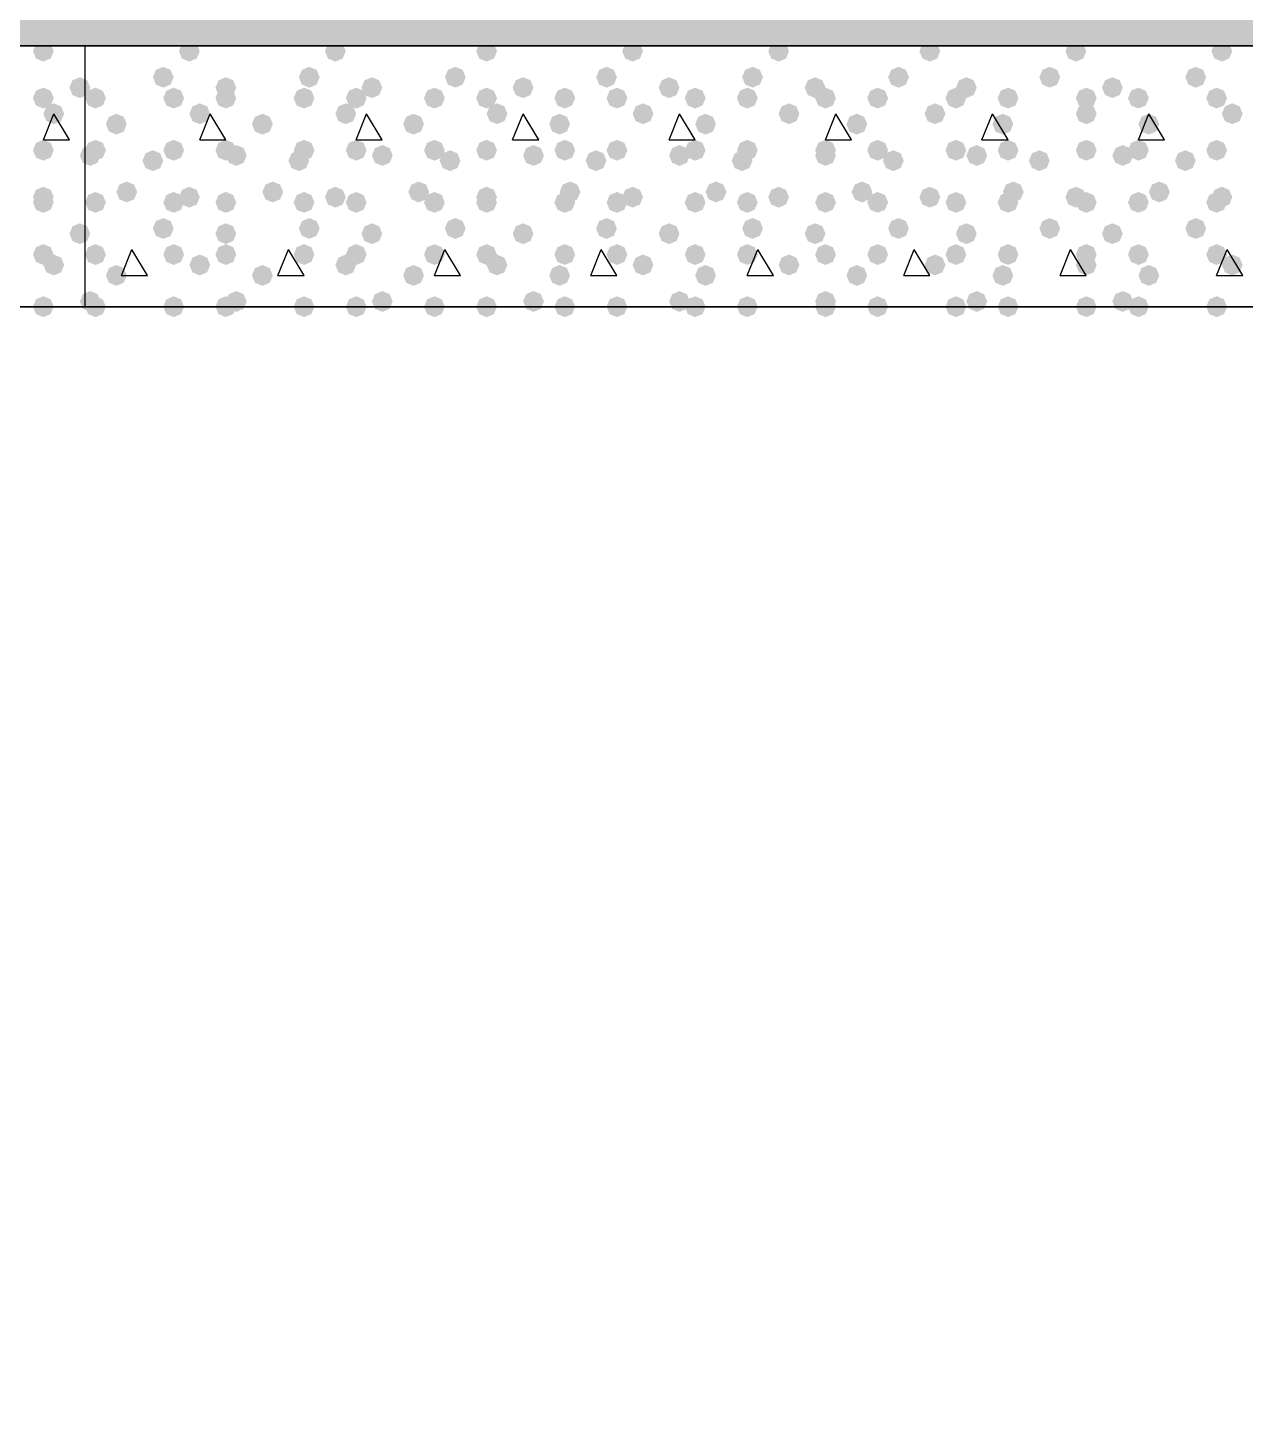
# Model space of a CAD drawing. Header units: millimetres. Extents: x 0 to 420, y 0 to 297.
# Drawn here: x 344.89 to 354.77, y 137.37 to 148.61 of the extents above; entities that cross this region are included whole.
import ezdxf

# ---------------------------------------------------------------- set-up
doc = ezdxf.new("R2010")
doc.units = ezdxf.units.MM
doc.layers.get('0').update_dxf_attribs({"linetype": 'CONTINUOUS'})

msp = doc.modelspace()

# ---------------------------------------------------------------- hatches: boundary and pattern name
at = {"true_color": 0x000008}
h = msp.add_hatch(color=0, dxfattribs=at)
h.paths.add_polyline_path([(379.603, 160.485667), (33.528, 160.485667), (379.603, 148.463)], flags=0)
h.paths.add_polyline_path([(33.528, 160.485667), (379.603, 148.463), (33.528, 148.463)], flags=0)
at = {"true_color": 0x000007}
for points in [[(345.101333, 148.420667), (345.076462, 148.360871), (345.016667, 148.336), (344.956871, 148.360871), (344.932, 148.420667), (344.956871, 148.480462), (345.016667, 148.505333), (345.076462, 148.480463)], [(345.397667, 148.124333), (345.372796, 148.064537), (345.313, 148.039667), (345.253204, 148.064537), (345.228333, 148.124333), (345.253204, 148.184129), (345.313, 148.209), (345.372796, 148.184129)], [(345.101333, 148.039667), (345.076462, 147.979871), (345.016667, 147.955), (344.956871, 147.979871), (344.932, 148.039667), (344.956871, 148.099462), (345.016667, 148.124333), (345.076462, 148.099463)], [(345.186, 147.912667), (345.161129, 147.852871), (345.101333, 147.828), (345.041538, 147.852871), (345.016667, 147.912667), (345.041537, 147.972462), (345.101333, 147.997333), (345.161129, 147.972463)], [(345.101333, 147.616333), (345.076462, 147.556537), (345.016667, 147.531667), (344.956871, 147.556537), (344.932, 147.616333), (344.956871, 147.676129), (345.016667, 147.701), (345.076462, 147.676129)], [(345.101333, 147.235333), (345.076462, 147.175537), (345.016667, 147.150667), (344.956871, 147.175537), (344.932, 147.235333), (344.956871, 147.295129), (345.016667, 147.32), (345.076462, 147.295129)], [(345.101333, 147.193), (345.076462, 147.133204), (345.016667, 147.108333), (344.956871, 147.133204), (344.932, 147.193), (344.956871, 147.252796), (345.016667, 147.277667), (345.076462, 147.252796)], [(345.397667, 146.939), (345.372796, 146.879204), (345.313, 146.854333), (345.253204, 146.879204), (345.228333, 146.939), (345.253204, 146.998796), (345.313, 147.023667), (345.372796, 146.998796)], [(345.101333, 146.769667), (345.076462, 146.709871), (345.016667, 146.685), (344.956871, 146.709871), (344.932, 146.769667), (344.956871, 146.829462), (345.016667, 146.854333), (345.076462, 146.829463)], [(345.186, 146.685), (345.161129, 146.625204), (345.101333, 146.600333), (345.041538, 146.625204), (345.016667, 146.685), (345.041537, 146.744796), (345.101333, 146.769667), (345.161129, 146.744796)], [(345.101333, 146.346333), (345.076462, 146.286537), (345.016667, 146.261667), (344.956871, 146.286537), (344.932, 146.346333), (344.956871, 146.406129), (345.016667, 146.431), (345.076462, 146.406129)]]:
    msp.add_hatch(color=0, dxfattribs=at).paths.add_polyline_path(points, flags=0)
at = {"true_color": 0x000008}
for points in [[(346.286667, 148.420667), (346.261796, 148.360871), (346.202, 148.336), (346.142204, 148.360871), (346.117333, 148.420667), (346.142204, 148.480462), (346.202, 148.505333), (346.261796, 148.480463)], [(347.472, 148.420667), (347.447129, 148.360871), (347.387333, 148.336), (347.327538, 148.360871), (347.302667, 148.420667), (347.327537, 148.480462), (347.387333, 148.505333), (347.447129, 148.480463)], [(348.699667, 148.420667), (348.674796, 148.360871), (348.615, 148.336), (348.555204, 148.360871), (348.530333, 148.420667), (348.555204, 148.480462), (348.615, 148.505333), (348.674796, 148.480463)], [(349.885, 148.420667), (349.860129, 148.360871), (349.800333, 148.336), (349.740538, 148.360871), (349.715667, 148.420667), (349.740537, 148.480462), (349.800333, 148.505333), (349.860129, 148.480463)], [(351.070333, 148.420667), (351.045462, 148.360871), (350.985667, 148.336), (350.925871, 148.360871), (350.901, 148.420667), (350.925871, 148.480462), (350.985667, 148.505333), (351.045462, 148.480463)], [(352.298, 148.420667), (352.273129, 148.360871), (352.213333, 148.336), (352.153537, 148.360871), (352.128667, 148.420667), (352.153537, 148.480462), (352.213333, 148.505333), (352.273129, 148.480463)], [(353.483333, 148.420667), (353.458463, 148.360871), (353.398667, 148.336), (353.338871, 148.360871), (353.314, 148.420667), (353.338871, 148.480462), (353.398667, 148.505333), (353.458462, 148.480463)], [(354.668667, 148.420667), (354.643796, 148.360871), (354.584, 148.336), (354.524204, 148.360871), (354.499333, 148.420667), (354.524204, 148.480462), (354.584, 148.505333), (354.643796, 148.480463)], [(346.075, 148.209), (346.050129, 148.149204), (345.990333, 148.124333), (345.930538, 148.149204), (345.905667, 148.209), (345.930537, 148.268796), (345.990333, 148.293667), (346.050129, 148.268796)], [(347.260333, 148.209), (347.235463, 148.149204), (347.175667, 148.124333), (347.115871, 148.149204), (347.091, 148.209), (347.115871, 148.268796), (347.175667, 148.293667), (347.235462, 148.268796)], [(348.445667, 148.209), (348.420796, 148.149204), (348.361, 148.124333), (348.301204, 148.149204), (348.276333, 148.209), (348.301204, 148.268796), (348.361, 148.293667), (348.420796, 148.268796)], [(349.673333, 148.209), (349.648462, 148.149204), (349.588667, 148.124333), (349.528871, 148.149204), (349.504, 148.209), (349.528871, 148.268796), (349.588667, 148.293667), (349.648462, 148.268796)], [(350.858667, 148.209), (350.833796, 148.149204), (350.774, 148.124333), (350.714204, 148.149204), (350.689333, 148.209), (350.714204, 148.268796), (350.774, 148.293667), (350.833796, 148.268796)], [(352.044, 148.209), (352.019129, 148.149204), (351.959333, 148.124333), (351.899537, 148.149204), (351.874667, 148.209), (351.899537, 148.268796), (351.959333, 148.293667), (352.019129, 148.268796)], [(353.271667, 148.209), (353.246796, 148.149204), (353.187, 148.124333), (353.127204, 148.149204), (353.102333, 148.209), (353.127204, 148.268796), (353.187, 148.293667), (353.246796, 148.268796)], [(354.457, 148.209), (354.432129, 148.149204), (354.372333, 148.124333), (354.312538, 148.149204), (354.287667, 148.209), (354.312537, 148.268796), (354.372333, 148.293667), (354.432129, 148.268796)], [(346.583, 148.124333), (346.558129, 148.064537), (346.498333, 148.039667), (346.438538, 148.064537), (346.413667, 148.124333), (346.438537, 148.184129), (346.498333, 148.209), (346.558129, 148.184129)], [(347.768333, 148.124333), (347.743462, 148.064537), (347.683667, 148.039667), (347.623871, 148.064537), (347.599, 148.124333), (347.623871, 148.184129), (347.683667, 148.209), (347.743462, 148.184129)], [(348.996, 148.124333), (348.971129, 148.064537), (348.911333, 148.039667), (348.851537, 148.064537), (348.826667, 148.124333), (348.851537, 148.184129), (348.911333, 148.209), (348.971129, 148.184129)], [(350.181333, 148.124333), (350.156462, 148.064537), (350.096667, 148.039667), (350.036871, 148.064537), (350.012, 148.124333), (350.036871, 148.184129), (350.096667, 148.209), (350.156462, 148.184129)], [(351.366667, 148.124333), (351.341796, 148.064537), (351.282, 148.039667), (351.222204, 148.064537), (351.197333, 148.124333), (351.222204, 148.184129), (351.282, 148.209), (351.341796, 148.184129)], [(352.594333, 148.124333), (352.569462, 148.064537), (352.509667, 148.039667), (352.449871, 148.064537), (352.425, 148.124333), (352.449871, 148.184129), (352.509667, 148.209), (352.569462, 148.184129)], [(353.779667, 148.124333), (353.754796, 148.064537), (353.695, 148.039667), (353.635204, 148.064537), (353.610333, 148.124333), (353.635204, 148.184129), (353.695, 148.209), (353.754796, 148.184129)], [(345.524667, 148.039667), (345.499796, 147.979871), (345.44, 147.955), (345.380204, 147.979871), (345.355333, 148.039667), (345.380204, 148.099462), (345.44, 148.124333), (345.499796, 148.099463)], [(346.159667, 148.039667), (346.134796, 147.979871), (346.075, 147.955), (346.015204, 147.979871), (345.990333, 148.039667), (346.015204, 148.099462), (346.075, 148.124333), (346.134796, 148.099463)], [(346.583, 148.039667), (346.558129, 147.979871), (346.498333, 147.955), (346.438538, 147.979871), (346.413667, 148.039667), (346.438537, 148.099462), (346.498333, 148.124333), (346.558129, 148.099463)], [(347.218, 148.039667), (347.193129, 147.979871), (347.133333, 147.955), (347.073537, 147.979871), (347.048667, 148.039667), (347.073537, 148.099462), (347.133333, 148.124333), (347.193129, 148.099463)], [(347.641333, 148.039667), (347.616463, 147.979871), (347.556667, 147.955), (347.496871, 147.979871), (347.472, 148.039667), (347.496871, 148.099462), (347.556667, 148.124333), (347.616462, 148.099463)], [(348.276333, 148.039667), (348.251463, 147.979871), (348.191667, 147.955), (348.131871, 147.979871), (348.107, 148.039667), (348.131871, 148.099462), (348.191667, 148.124333), (348.251462, 148.099463)], [(348.699667, 148.039667), (348.674796, 147.979871), (348.615, 147.955), (348.555204, 147.979871), (348.530333, 148.039667), (348.555204, 148.099462), (348.615, 148.124333), (348.674796, 148.099463)], [(349.334667, 148.039667), (349.309796, 147.979871), (349.25, 147.955), (349.190204, 147.979871), (349.165333, 148.039667), (349.190204, 148.099462), (349.25, 148.124333), (349.309796, 148.099463)], [(349.758, 148.039667), (349.733129, 147.979871), (349.673333, 147.955), (349.613538, 147.979871), (349.588667, 148.039667), (349.613537, 148.099462), (349.673333, 148.124333), (349.733129, 148.099463)], [(350.393, 148.039667), (350.368129, 147.979871), (350.308333, 147.955), (350.248538, 147.979871), (350.223667, 148.039667), (350.248537, 148.099462), (350.308333, 148.124333), (350.368129, 148.099463)], [(350.816333, 148.039667), (350.791462, 147.979871), (350.731667, 147.955), (350.671871, 147.979871), (350.647, 148.039667), (350.671871, 148.099462), (350.731667, 148.124333), (350.791462, 148.099463)], [(351.451333, 148.039667), (351.426462, 147.979871), (351.366667, 147.955), (351.306871, 147.979871), (351.282, 148.039667), (351.306871, 148.099462), (351.366667, 148.124333), (351.426462, 148.099463)], [(351.874667, 148.039667), (351.849796, 147.979871), (351.79, 147.955), (351.730204, 147.979871), (351.705333, 148.039667), (351.730204, 148.099462), (351.79, 148.124333), (351.849796, 148.099463)], [(352.509667, 148.039667), (352.484796, 147.979871), (352.425, 147.955), (352.365204, 147.979871), (352.340333, 148.039667), (352.365204, 148.099462), (352.425, 148.124333), (352.484796, 148.099463)], [(352.933, 148.039667), (352.908129, 147.979871), (352.848333, 147.955), (352.788537, 147.979871), (352.763667, 148.039667), (352.788537, 148.099462), (352.848333, 148.124333), (352.908129, 148.099463)], [(353.568, 148.039667), (353.543129, 147.979871), (353.483333, 147.955), (353.423537, 147.979871), (353.398667, 148.039667), (353.423537, 148.099462), (353.483333, 148.124333), (353.543129, 148.099463)], [(353.991333, 148.039667), (353.966462, 147.979871), (353.906667, 147.955), (353.846871, 147.979871), (353.822, 148.039667), (353.846871, 148.099462), (353.906667, 148.124333), (353.966462, 148.099463)], [(354.626333, 148.039667), (354.601462, 147.979871), (354.541667, 147.955), (354.481871, 147.979871), (354.457, 148.039667), (354.481871, 148.099462), (354.541667, 148.124333), (354.601462, 148.099463)], [(345.694, 147.828), (345.669129, 147.768204), (345.609333, 147.743333), (345.549537, 147.768204), (345.524667, 147.828), (345.549537, 147.887796), (345.609333, 147.912667), (345.669129, 147.887796)], [(346.371333, 147.912667), (346.346462, 147.852871), (346.286667, 147.828), (346.226871, 147.852871), (346.202, 147.912667), (346.226871, 147.972462), (346.286667, 147.997333), (346.346462, 147.972463)], [(346.879333, 147.828), (346.854462, 147.768204), (346.794667, 147.743333), (346.734871, 147.768204), (346.71, 147.828), (346.734871, 147.887796), (346.794667, 147.912667), (346.854462, 147.887796)], [(347.556667, 147.912667), (347.531796, 147.852871), (347.472, 147.828), (347.412204, 147.852871), (347.387333, 147.912667), (347.412204, 147.972462), (347.472, 147.997333), (347.531796, 147.972463)], [(348.107, 147.828), (348.082129, 147.768204), (348.022333, 147.743333), (347.962538, 147.768204), (347.937667, 147.828), (347.962537, 147.887796), (348.022333, 147.912667), (348.082129, 147.887796)], [(348.784333, 147.912667), (348.759462, 147.852871), (348.699667, 147.828), (348.639871, 147.852871), (348.615, 147.912667), (348.639871, 147.972462), (348.699667, 147.997333), (348.759462, 147.972463)], [(349.292333, 147.828), (349.267462, 147.768204), (349.207667, 147.743333), (349.147871, 147.768204), (349.123, 147.828), (349.147871, 147.887796), (349.207667, 147.912667), (349.267462, 147.887796)], [(349.969667, 147.912667), (349.944796, 147.852871), (349.885, 147.828), (349.825204, 147.852871), (349.800333, 147.912667), (349.825204, 147.972462), (349.885, 147.997333), (349.944796, 147.972463)], [(350.477667, 147.828), (350.452796, 147.768204), (350.393, 147.743333), (350.333204, 147.768204), (350.308333, 147.828), (350.333204, 147.887796), (350.393, 147.912667), (350.452796, 147.887796)], [(351.155, 147.912667), (351.130129, 147.852871), (351.070333, 147.828), (351.010538, 147.852871), (350.985667, 147.912667), (351.010537, 147.972462), (351.070333, 147.997333), (351.130129, 147.972463)], [(351.705333, 147.828), (351.680462, 147.768204), (351.620667, 147.743333), (351.560871, 147.768204), (351.536, 147.828), (351.560871, 147.887796), (351.620667, 147.912667), (351.680462, 147.887796)], [(352.340333, 147.912667), (352.315462, 147.852871), (352.255667, 147.828), (352.195871, 147.852871), (352.171, 147.912667), (352.195871, 147.972462), (352.255667, 147.997333), (352.315462, 147.972463)], [(352.890667, 147.828), (352.865796, 147.768204), (352.806, 147.743333), (352.746204, 147.768204), (352.721333, 147.828), (352.746204, 147.887796), (352.806, 147.912667), (352.865796, 147.887796)], [(353.568, 147.912667), (353.543129, 147.852871), (353.483333, 147.828), (353.423537, 147.852871), (353.398667, 147.912667), (353.423537, 147.972462), (353.483333, 147.997333), (353.543129, 147.972463)], [(354.076, 147.828), (354.051129, 147.768204), (353.991333, 147.743333), (353.931537, 147.768204), (353.906667, 147.828), (353.931537, 147.887796), (353.991333, 147.912667), (354.051129, 147.887796)], [(354.753333, 147.912667), (354.728462, 147.852871), (354.668667, 147.828), (354.608871, 147.852871), (354.584, 147.912667), (354.608871, 147.972462), (354.668667, 147.997333), (354.728462, 147.972463)], [(345.524667, 147.616333), (345.499796, 147.556537), (345.44, 147.531667), (345.380204, 147.556537), (345.355333, 147.616333), (345.380204, 147.676129), (345.44, 147.701), (345.499796, 147.676129)], [(346.159667, 147.616333), (346.134796, 147.556537), (346.075, 147.531667), (346.015204, 147.556537), (345.990333, 147.616333), (346.015204, 147.676129), (346.075, 147.701), (346.134796, 147.676129)], [(346.583, 147.616333), (346.558129, 147.556537), (346.498333, 147.531667), (346.438538, 147.556537), (346.413667, 147.616333), (346.438537, 147.676129), (346.498333, 147.701), (346.558129, 147.676129)], [(347.218, 147.616333), (347.193129, 147.556537), (347.133333, 147.531667), (347.073537, 147.556537), (347.048667, 147.616333), (347.073537, 147.676129), (347.133333, 147.701), (347.193129, 147.676129)], [(347.641333, 147.616333), (347.616463, 147.556537), (347.556667, 147.531667), (347.496871, 147.556537), (347.472, 147.616333), (347.496871, 147.676129), (347.556667, 147.701), (347.616462, 147.676129)], [(348.276333, 147.616333), (348.251463, 147.556537), (348.191667, 147.531667), (348.131871, 147.556537), (348.107, 147.616333), (348.131871, 147.676129), (348.191667, 147.701), (348.251462, 147.676129)], [(348.699667, 147.616333), (348.674796, 147.556537), (348.615, 147.531667), (348.555204, 147.556537), (348.530333, 147.616333), (348.555204, 147.676129), (348.615, 147.701), (348.674796, 147.676129)], [(349.334667, 147.616333), (349.309796, 147.556537), (349.25, 147.531667), (349.190204, 147.556537), (349.165333, 147.616333), (349.190204, 147.676129), (349.25, 147.701), (349.309796, 147.676129)], [(349.758, 147.616333), (349.733129, 147.556537), (349.673333, 147.531667), (349.613538, 147.556537), (349.588667, 147.616333), (349.613537, 147.676129), (349.673333, 147.701), (349.733129, 147.676129)], [(350.393, 147.616333), (350.368129, 147.556537), (350.308333, 147.531667), (350.248538, 147.556537), (350.223667, 147.616333), (350.248537, 147.676129), (350.308333, 147.701), (350.368129, 147.676129)], [(350.816333, 147.616333), (350.791462, 147.556537), (350.731667, 147.531667), (350.671871, 147.556537), (350.647, 147.616333), (350.671871, 147.676129), (350.731667, 147.701), (350.791462, 147.676129)], [(351.451333, 147.616333), (351.426462, 147.556537), (351.366667, 147.531667), (351.306871, 147.556537), (351.282, 147.616333), (351.306871, 147.676129), (351.366667, 147.701), (351.426462, 147.676129)], [(351.874667, 147.616333), (351.849796, 147.556537), (351.79, 147.531667), (351.730204, 147.556537), (351.705333, 147.616333), (351.730204, 147.676129), (351.79, 147.701), (351.849796, 147.676129)], [(352.509667, 147.616333), (352.484796, 147.556537), (352.425, 147.531667), (352.365204, 147.556537), (352.340333, 147.616333), (352.365204, 147.676129), (352.425, 147.701), (352.484796, 147.676129)], [(352.933, 147.616333), (352.908129, 147.556537), (352.848333, 147.531667), (352.788537, 147.556537), (352.763667, 147.616333), (352.788537, 147.676129), (352.848333, 147.701), (352.908129, 147.676129)], [(353.568, 147.616333), (353.543129, 147.556537), (353.483333, 147.531667), (353.423537, 147.556537), (353.398667, 147.616333), (353.423537, 147.676129), (353.483333, 147.701), (353.543129, 147.676129)], [(353.991333, 147.616333), (353.966462, 147.556537), (353.906667, 147.531667), (353.846871, 147.556537), (353.822, 147.616333), (353.846871, 147.676129), (353.906667, 147.701), (353.966462, 147.676129)], [(354.626333, 147.616333), (354.601462, 147.556537), (354.541667, 147.531667), (354.481871, 147.556537), (354.457, 147.616333), (354.481871, 147.676129), (354.541667, 147.701), (354.601462, 147.676129)], [(345.482333, 147.574), (345.457462, 147.514204), (345.397667, 147.489333), (345.337871, 147.514204), (345.313, 147.574), (345.337871, 147.633796), (345.397667, 147.658667), (345.457462, 147.633796)], [(345.990333, 147.531667), (345.965463, 147.471871), (345.905667, 147.447), (345.845871, 147.471871), (345.821, 147.531667), (345.845871, 147.591462), (345.905667, 147.616333), (345.965462, 147.591463)], [(346.667667, 147.574), (346.642796, 147.514204), (346.583, 147.489333), (346.523204, 147.514204), (346.498333, 147.574), (346.523204, 147.633796), (346.583, 147.658667), (346.642796, 147.633796)], [(347.175667, 147.531667), (347.150796, 147.471871), (347.091, 147.447), (347.031204, 147.471871), (347.006333, 147.531667), (347.031204, 147.591462), (347.091, 147.616333), (347.150796, 147.591463)], [(347.853, 147.574), (347.828129, 147.514204), (347.768333, 147.489333), (347.708538, 147.514204), (347.683667, 147.574), (347.708537, 147.633796), (347.768333, 147.658667), (347.828129, 147.633796)], [(348.403333, 147.531667), (348.378462, 147.471871), (348.318667, 147.447), (348.258871, 147.471871), (348.234, 147.531667), (348.258871, 147.591462), (348.318667, 147.616333), (348.378462, 147.591463)], [(349.080667, 147.574), (349.055796, 147.514204), (348.996, 147.489333), (348.936204, 147.514204), (348.911333, 147.574), (348.936204, 147.633796), (348.996, 147.658667), (349.055796, 147.633796)], [(349.588667, 147.531667), (349.563796, 147.471871), (349.504, 147.447), (349.444204, 147.471871), (349.419333, 147.531667), (349.444204, 147.591462), (349.504, 147.616333), (349.563796, 147.591463)], [(350.266, 147.574), (350.241129, 147.514204), (350.181333, 147.489333), (350.121537, 147.514204), (350.096667, 147.574), (350.121537, 147.633796), (350.181333, 147.658667), (350.241129, 147.633796)], [(350.774, 147.531667), (350.749129, 147.471871), (350.689333, 147.447), (350.629537, 147.471871), (350.604667, 147.531667), (350.629537, 147.591462), (350.689333, 147.616333), (350.749129, 147.591463)], [(351.451333, 147.574), (351.426462, 147.514204), (351.366667, 147.489333), (351.306871, 147.514204), (351.282, 147.574), (351.306871, 147.633796), (351.366667, 147.658667), (351.426462, 147.633796)], [(352.001667, 147.531667), (351.976796, 147.471871), (351.917, 147.447), (351.857204, 147.471871), (351.832333, 147.531667), (351.857204, 147.591462), (351.917, 147.616333), (351.976796, 147.591463)], [(352.679, 147.574), (352.654129, 147.514204), (352.594333, 147.489333), (352.534537, 147.514204), (352.509667, 147.574), (352.534537, 147.633796), (352.594333, 147.658667), (352.654129, 147.633796)], [(353.187, 147.531667), (353.162129, 147.471871), (353.102333, 147.447), (353.042537, 147.471871), (353.017667, 147.531667), (353.042537, 147.591462), (353.102333, 147.616333), (353.162129, 147.591463)], [(353.864333, 147.574), (353.839462, 147.514204), (353.779667, 147.489333), (353.719871, 147.514204), (353.695, 147.574), (353.719871, 147.633796), (353.779667, 147.658667), (353.839462, 147.633796)], [(354.372333, 147.531667), (354.347462, 147.471871), (354.287667, 147.447), (354.227871, 147.471871), (354.203, 147.531667), (354.227871, 147.591462), (354.287667, 147.616333), (354.347462, 147.591463)], [(345.778667, 147.277667), (345.753796, 147.217871), (345.694, 147.193), (345.634204, 147.217871), (345.609333, 147.277667), (345.634204, 147.337462), (345.694, 147.362333), (345.753796, 147.337463)], [(346.964, 147.277667), (346.939129, 147.217871), (346.879333, 147.193), (346.819537, 147.217871), (346.794667, 147.277667), (346.819537, 147.337462), (346.879333, 147.362333), (346.939129, 147.337463)], [(348.149333, 147.277667), (348.124462, 147.217871), (348.064667, 147.193), (348.004871, 147.217871), (347.98, 147.277667), (348.004871, 147.337462), (348.064667, 147.362333), (348.124462, 147.337463)], [(349.377, 147.277667), (349.352129, 147.217871), (349.292333, 147.193), (349.232538, 147.217871), (349.207667, 147.277667), (349.232537, 147.337462), (349.292333, 147.362333), (349.352129, 147.337463)], [(350.562333, 147.277667), (350.537462, 147.217871), (350.477667, 147.193), (350.417871, 147.217871), (350.393, 147.277667), (350.417871, 147.337462), (350.477667, 147.362333), (350.537462, 147.337463)], [(351.747667, 147.277667), (351.722796, 147.217871), (351.663, 147.193), (351.603204, 147.217871), (351.578333, 147.277667), (351.603204, 147.337462), (351.663, 147.362333), (351.722796, 147.337463)], [(352.975333, 147.277667), (352.950462, 147.217871), (352.890667, 147.193), (352.830871, 147.217871), (352.806, 147.277667), (352.830871, 147.337462), (352.890667, 147.362333), (352.950462, 147.337463)], [(354.160667, 147.277667), (354.135796, 147.217871), (354.076, 147.193), (354.016204, 147.217871), (353.991333, 147.277667), (354.016204, 147.337462), (354.076, 147.362333), (354.135796, 147.337463)], [(345.524667, 147.193), (345.499796, 147.133204), (345.44, 147.108333), (345.380204, 147.133204), (345.355333, 147.193), (345.380204, 147.252796), (345.44, 147.277667), (345.499796, 147.252796)], [(346.159667, 147.193), (346.134796, 147.133204), (346.075, 147.108333), (346.015204, 147.133204), (345.990333, 147.193), (346.015204, 147.252796), (346.075, 147.277667), (346.134796, 147.252796)], [(346.286667, 147.235333), (346.261796, 147.175537), (346.202, 147.150667), (346.142204, 147.175537), (346.117333, 147.235333), (346.142204, 147.295129), (346.202, 147.32), (346.261796, 147.295129)], [(346.583, 147.193), (346.558129, 147.133204), (346.498333, 147.108333), (346.438538, 147.133204), (346.413667, 147.193), (346.438537, 147.252796), (346.498333, 147.277667), (346.558129, 147.252796)], [(347.218, 147.193), (347.193129, 147.133204), (347.133333, 147.108333), (347.073537, 147.133204), (347.048667, 147.193), (347.073537, 147.252796), (347.133333, 147.277667), (347.193129, 147.252796)], [(347.472, 147.235333), (347.447129, 147.175537), (347.387333, 147.150667), (347.327538, 147.175537), (347.302667, 147.235333), (347.327537, 147.295129), (347.387333, 147.32), (347.447129, 147.295129)], [(347.641333, 147.193), (347.616463, 147.133204), (347.556667, 147.108333), (347.496871, 147.133204), (347.472, 147.193), (347.496871, 147.252796), (347.556667, 147.277667), (347.616462, 147.252796)], [(348.276333, 147.193), (348.251463, 147.133204), (348.191667, 147.108333), (348.131871, 147.133204), (348.107, 147.193), (348.131871, 147.252796), (348.191667, 147.277667), (348.251462, 147.252796)], [(348.699667, 147.235333), (348.674796, 147.175537), (348.615, 147.150667), (348.555204, 147.175537), (348.530333, 147.235333), (348.555204, 147.295129), (348.615, 147.32), (348.674796, 147.295129)], [(348.699667, 147.193), (348.674796, 147.133204), (348.615, 147.108333), (348.555204, 147.133204), (348.530333, 147.193), (348.555204, 147.252796), (348.615, 147.277667), (348.674796, 147.252796)], [(349.334667, 147.193), (349.309796, 147.133204), (349.25, 147.108333), (349.190204, 147.133204), (349.165333, 147.193), (349.190204, 147.252796), (349.25, 147.277667), (349.309796, 147.252796)], [(349.758, 147.193), (349.733129, 147.133204), (349.673333, 147.108333), (349.613538, 147.133204), (349.588667, 147.193), (349.613537, 147.252796), (349.673333, 147.277667), (349.733129, 147.252796)], [(349.885, 147.235333), (349.860129, 147.175537), (349.800333, 147.150667), (349.740538, 147.175537), (349.715667, 147.235333), (349.740537, 147.295129), (349.800333, 147.32), (349.860129, 147.295129)], [(350.393, 147.193), (350.368129, 147.133204), (350.308333, 147.108333), (350.248538, 147.133204), (350.223667, 147.193), (350.248537, 147.252796), (350.308333, 147.277667), (350.368129, 147.252796)], [(350.816333, 147.193), (350.791462, 147.133204), (350.731667, 147.108333), (350.671871, 147.133204), (350.647, 147.193), (350.671871, 147.252796), (350.731667, 147.277667), (350.791462, 147.252796)], [(351.070333, 147.235333), (351.045462, 147.175537), (350.985667, 147.150667), (350.925871, 147.175537), (350.901, 147.235333), (350.925871, 147.295129), (350.985667, 147.32), (351.045462, 147.295129)], [(351.451333, 147.193), (351.426462, 147.133204), (351.366667, 147.108333), (351.306871, 147.133204), (351.282, 147.193), (351.306871, 147.252796), (351.366667, 147.277667), (351.426462, 147.252796)], [(351.874667, 147.193), (351.849796, 147.133204), (351.79, 147.108333), (351.730204, 147.133204), (351.705333, 147.193), (351.730204, 147.252796), (351.79, 147.277667), (351.849796, 147.252796)], [(352.298, 147.235333), (352.273129, 147.175537), (352.213333, 147.150667), (352.153537, 147.175537), (352.128667, 147.235333), (352.153537, 147.295129), (352.213333, 147.32), (352.273129, 147.295129)], [(352.509667, 147.193), (352.484796, 147.133204), (352.425, 147.108333), (352.365204, 147.133204), (352.340333, 147.193), (352.365204, 147.252796), (352.425, 147.277667), (352.484796, 147.252796)], [(352.933, 147.193), (352.908129, 147.133204), (352.848333, 147.108333), (352.788537, 147.133204), (352.763667, 147.193), (352.788537, 147.252796), (352.848333, 147.277667), (352.908129, 147.252796)], [(353.483333, 147.235333), (353.458463, 147.175537), (353.398667, 147.150667), (353.338871, 147.175537), (353.314, 147.235333), (353.338871, 147.295129), (353.398667, 147.32), (353.458462, 147.295129)], [(353.568, 147.193), (353.543129, 147.133204), (353.483333, 147.108333), (353.423537, 147.133204), (353.398667, 147.193), (353.423537, 147.252796), (353.483333, 147.277667), (353.543129, 147.252796)], [(353.991333, 147.193), (353.966462, 147.133204), (353.906667, 147.108333), (353.846871, 147.133204), (353.822, 147.193), (353.846871, 147.252796), (353.906667, 147.277667), (353.966462, 147.252796)], [(354.626333, 147.193), (354.601462, 147.133204), (354.541667, 147.108333), (354.481871, 147.133204), (354.457, 147.193), (354.481871, 147.252796), (354.541667, 147.277667), (354.601462, 147.252796)], [(354.668667, 147.235333), (354.643796, 147.175537), (354.584, 147.150667), (354.524204, 147.175537), (354.499333, 147.235333), (354.524204, 147.295129), (354.584, 147.32), (354.643796, 147.295129)], [(346.075, 146.981333), (346.050129, 146.921537), (345.990333, 146.896667), (345.930538, 146.921537), (345.905667, 146.981333), (345.930537, 147.041129), (345.990333, 147.066), (346.050129, 147.041129)], [(346.583, 146.939), (346.558129, 146.879204), (346.498333, 146.854333), (346.438538, 146.879204), (346.413667, 146.939), (346.438537, 146.998796), (346.498333, 147.023667), (346.558129, 146.998796)], [(347.260333, 146.981333), (347.235463, 146.921537), (347.175667, 146.896667), (347.115871, 146.921537), (347.091, 146.981333), (347.115871, 147.041129), (347.175667, 147.066), (347.235462, 147.041129)], [(347.768333, 146.939), (347.743462, 146.879204), (347.683667, 146.854333), (347.623871, 146.879204), (347.599, 146.939), (347.623871, 146.998796), (347.683667, 147.023667), (347.743462, 146.998796)], [(348.445667, 146.981333), (348.420796, 146.921537), (348.361, 146.896667), (348.301204, 146.921537), (348.276333, 146.981333), (348.301204, 147.041129), (348.361, 147.066), (348.420796, 147.041129)], [(348.996, 146.939), (348.971129, 146.879204), (348.911333, 146.854333), (348.851537, 146.879204), (348.826667, 146.939), (348.851537, 146.998796), (348.911333, 147.023667), (348.971129, 146.998796)], [(349.673333, 146.981333), (349.648462, 146.921537), (349.588667, 146.896667), (349.528871, 146.921537), (349.504, 146.981333), (349.528871, 147.041129), (349.588667, 147.066), (349.648462, 147.041129)], [(350.181333, 146.939), (350.156462, 146.879204), (350.096667, 146.854333), (350.036871, 146.879204), (350.012, 146.939), (350.036871, 146.998796), (350.096667, 147.023667), (350.156462, 146.998796)], [(350.858667, 146.981333), (350.833796, 146.921537), (350.774, 146.896667), (350.714204, 146.921537), (350.689333, 146.981333), (350.714204, 147.041129), (350.774, 147.066), (350.833796, 147.041129)], [(351.366667, 146.939), (351.341796, 146.879204), (351.282, 146.854333), (351.222204, 146.879204), (351.197333, 146.939), (351.222204, 146.998796), (351.282, 147.023667), (351.341796, 146.998796)], [(352.044, 146.981333), (352.019129, 146.921537), (351.959333, 146.896667), (351.899537, 146.921537), (351.874667, 146.981333), (351.899537, 147.041129), (351.959333, 147.066), (352.019129, 147.041129)], [(352.594333, 146.939), (352.569462, 146.879204), (352.509667, 146.854333), (352.449871, 146.879204), (352.425, 146.939), (352.449871, 146.998796), (352.509667, 147.023667), (352.569462, 146.998796)], [(353.271667, 146.981333), (353.246796, 146.921537), (353.187, 146.896667), (353.127204, 146.921537), (353.102333, 146.981333), (353.127204, 147.041129), (353.187, 147.066), (353.246796, 147.041129)], [(353.779667, 146.939), (353.754796, 146.879204), (353.695, 146.854333), (353.635204, 146.879204), (353.610333, 146.939), (353.635204, 146.998796), (353.695, 147.023667), (353.754796, 146.998796)], [(354.457, 146.981333), (354.432129, 146.921537), (354.372333, 146.896667), (354.312538, 146.921537), (354.287667, 146.981333), (354.312537, 147.041129), (354.372333, 147.066), (354.432129, 147.041129)], [(345.524667, 146.769667), (345.499796, 146.709871), (345.44, 146.685), (345.380204, 146.709871), (345.355333, 146.769667), (345.380204, 146.829462), (345.44, 146.854333), (345.499796, 146.829463)], [(346.159667, 146.769667), (346.134796, 146.709871), (346.075, 146.685), (346.015204, 146.709871), (345.990333, 146.769667), (346.015204, 146.829462), (346.075, 146.854333), (346.134796, 146.829463)], [(346.583, 146.769667), (346.558129, 146.709871), (346.498333, 146.685), (346.438538, 146.709871), (346.413667, 146.769667), (346.438537, 146.829462), (346.498333, 146.854333), (346.558129, 146.829463)], [(347.218, 146.769667), (347.193129, 146.709871), (347.133333, 146.685), (347.073537, 146.709871), (347.048667, 146.769667), (347.073537, 146.829462), (347.133333, 146.854333), (347.193129, 146.829463)], [(347.641333, 146.769667), (347.616463, 146.709871), (347.556667, 146.685), (347.496871, 146.709871), (347.472, 146.769667), (347.496871, 146.829462), (347.556667, 146.854333), (347.616462, 146.829463)], [(348.276333, 146.769667), (348.251463, 146.709871), (348.191667, 146.685), (348.131871, 146.709871), (348.107, 146.769667), (348.131871, 146.829462), (348.191667, 146.854333), (348.251462, 146.829463)], [(348.699667, 146.769667), (348.674796, 146.709871), (348.615, 146.685), (348.555204, 146.709871), (348.530333, 146.769667), (348.555204, 146.829462), (348.615, 146.854333), (348.674796, 146.829463)], [(349.334667, 146.769667), (349.309796, 146.709871), (349.25, 146.685), (349.190204, 146.709871), (349.165333, 146.769667), (349.190204, 146.829462), (349.25, 146.854333), (349.309796, 146.829463)], [(349.758, 146.769667), (349.733129, 146.709871), (349.673333, 146.685), (349.613538, 146.709871), (349.588667, 146.769667), (349.613537, 146.829462), (349.673333, 146.854333), (349.733129, 146.829463)], [(350.393, 146.769667), (350.368129, 146.709871), (350.308333, 146.685), (350.248538, 146.709871), (350.223667, 146.769667), (350.248537, 146.829462), (350.308333, 146.854333), (350.368129, 146.829463)], [(350.816333, 146.769667), (350.791462, 146.709871), (350.731667, 146.685), (350.671871, 146.709871), (350.647, 146.769667), (350.671871, 146.829462), (350.731667, 146.854333), (350.791462, 146.829463)], [(351.451333, 146.769667), (351.426462, 146.709871), (351.366667, 146.685), (351.306871, 146.709871), (351.282, 146.769667), (351.306871, 146.829462), (351.366667, 146.854333), (351.426462, 146.829463)], [(351.874667, 146.769667), (351.849796, 146.709871), (351.79, 146.685), (351.730204, 146.709871), (351.705333, 146.769667), (351.730204, 146.829462), (351.79, 146.854333), (351.849796, 146.829463)], [(352.509667, 146.769667), (352.484796, 146.709871), (352.425, 146.685), (352.365204, 146.709871), (352.340333, 146.769667), (352.365204, 146.829462), (352.425, 146.854333), (352.484796, 146.829463)], [(352.933, 146.769667), (352.908129, 146.709871), (352.848333, 146.685), (352.788537, 146.709871), (352.763667, 146.769667), (352.788537, 146.829462), (352.848333, 146.854333), (352.908129, 146.829463)], [(353.568, 146.769667), (353.543129, 146.709871), (353.483333, 146.685), (353.423537, 146.709871), (353.398667, 146.769667), (353.423537, 146.829462), (353.483333, 146.854333), (353.543129, 146.829463)], [(353.991333, 146.769667), (353.966462, 146.709871), (353.906667, 146.685), (353.846871, 146.709871), (353.822, 146.769667), (353.846871, 146.829462), (353.906667, 146.854333), (353.966462, 146.829463)], [(354.626333, 146.769667), (354.601462, 146.709871), (354.541667, 146.685), (354.481871, 146.709871), (354.457, 146.769667), (354.481871, 146.829462), (354.541667, 146.854333), (354.601462, 146.829463)], [(345.694, 146.600333), (345.669129, 146.540537), (345.609333, 146.515667), (345.549537, 146.540537), (345.524667, 146.600333), (345.549537, 146.660129), (345.609333, 146.685), (345.669129, 146.660129)], [(346.371333, 146.685), (346.346462, 146.625204), (346.286667, 146.600333), (346.226871, 146.625204), (346.202, 146.685), (346.226871, 146.744796), (346.286667, 146.769667), (346.346462, 146.744796)], [(346.879333, 146.600333), (346.854462, 146.540537), (346.794667, 146.515667), (346.734871, 146.540537), (346.71, 146.600333), (346.734871, 146.660129), (346.794667, 146.685), (346.854462, 146.660129)], [(347.556667, 146.685), (347.531796, 146.625204), (347.472, 146.600333), (347.412204, 146.625204), (347.387333, 146.685), (347.412204, 146.744796), (347.472, 146.769667), (347.531796, 146.744796)], [(348.107, 146.600333), (348.082129, 146.540537), (348.022333, 146.515667), (347.962538, 146.540537), (347.937667, 146.600333), (347.962537, 146.660129), (348.022333, 146.685), (348.082129, 146.660129)], [(348.784333, 146.685), (348.759462, 146.625204), (348.699667, 146.600333), (348.639871, 146.625204), (348.615, 146.685), (348.639871, 146.744796), (348.699667, 146.769667), (348.759462, 146.744796)], [(349.292333, 146.600333), (349.267462, 146.540537), (349.207667, 146.515667), (349.147871, 146.540537), (349.123, 146.600333), (349.147871, 146.660129), (349.207667, 146.685), (349.267462, 146.660129)], [(349.969667, 146.685), (349.944796, 146.625204), (349.885, 146.600333), (349.825204, 146.625204), (349.800333, 146.685), (349.825204, 146.744796), (349.885, 146.769667), (349.944796, 146.744796)], [(350.477667, 146.600333), (350.452796, 146.540537), (350.393, 146.515667), (350.333204, 146.540537), (350.308333, 146.600333), (350.333204, 146.660129), (350.393, 146.685), (350.452796, 146.660129)], [(351.155, 146.685), (351.130129, 146.625204), (351.070333, 146.600333), (351.010538, 146.625204), (350.985667, 146.685), (351.010537, 146.744796), (351.070333, 146.769667), (351.130129, 146.744796)], [(351.705333, 146.600333), (351.680462, 146.540537), (351.620667, 146.515667), (351.560871, 146.540537), (351.536, 146.600333), (351.560871, 146.660129), (351.620667, 146.685), (351.680462, 146.660129)], [(352.340333, 146.685), (352.315462, 146.625204), (352.255667, 146.600333), (352.195871, 146.625204), (352.171, 146.685), (352.195871, 146.744796), (352.255667, 146.769667), (352.315462, 146.744796)], [(352.890667, 146.600333), (352.865796, 146.540537), (352.806, 146.515667), (352.746204, 146.540537), (352.721333, 146.600333), (352.746204, 146.660129), (352.806, 146.685), (352.865796, 146.660129)], [(353.568, 146.685), (353.543129, 146.625204), (353.483333, 146.600333), (353.423537, 146.625204), (353.398667, 146.685), (353.423537, 146.744796), (353.483333, 146.769667), (353.543129, 146.744796)], [(354.076, 146.600333), (354.051129, 146.540537), (353.991333, 146.515667), (353.931537, 146.540537), (353.906667, 146.600333), (353.931537, 146.660129), (353.991333, 146.685), (354.051129, 146.660129)], [(354.753333, 146.685), (354.728462, 146.625204), (354.668667, 146.600333), (354.608871, 146.625204), (354.584, 146.685), (354.608871, 146.744796), (354.668667, 146.769667), (354.728462, 146.744796)], [(345.482333, 146.388667), (345.457462, 146.328871), (345.397667, 146.304), (345.337871, 146.328871), (345.313, 146.388667), (345.337871, 146.448462), (345.397667, 146.473333), (345.457462, 146.448463)], [(346.667667, 146.388667), (346.642796, 146.328871), (346.583, 146.304), (346.523204, 146.328871), (346.498333, 146.388667), (346.523204, 146.448462), (346.583, 146.473333), (346.642796, 146.448463)], [(347.853, 146.388667), (347.828129, 146.328871), (347.768333, 146.304), (347.708538, 146.328871), (347.683667, 146.388667), (347.708537, 146.448462), (347.768333, 146.473333), (347.828129, 146.448463)], [(349.080667, 146.388667), (349.055796, 146.328871), (348.996, 146.304), (348.936204, 146.328871), (348.911333, 146.388667), (348.936204, 146.448462), (348.996, 146.473333), (349.055796, 146.448463)], [(350.266, 146.388667), (350.241129, 146.328871), (350.181333, 146.304), (350.121537, 146.328871), (350.096667, 146.388667), (350.121537, 146.448462), (350.181333, 146.473333), (350.241129, 146.448463)], [(351.451333, 146.388667), (351.426462, 146.328871), (351.366667, 146.304), (351.306871, 146.328871), (351.282, 146.388667), (351.306871, 146.448462), (351.366667, 146.473333), (351.426462, 146.448463)], [(352.679, 146.388667), (352.654129, 146.328871), (352.594333, 146.304), (352.534537, 146.328871), (352.509667, 146.388667), (352.534537, 146.448462), (352.594333, 146.473333), (352.654129, 146.448463)], [(353.864333, 146.388667), (353.839462, 146.328871), (353.779667, 146.304), (353.719871, 146.328871), (353.695, 146.388667), (353.719871, 146.448462), (353.779667, 146.473333), (353.839462, 146.448463)], [(345.524667, 146.346333), (345.499796, 146.286537), (345.44, 146.261667), (345.380204, 146.286537), (345.355333, 146.346333), (345.380204, 146.406129), (345.44, 146.431), (345.499796, 146.406129)], [(346.159667, 146.346333), (346.134796, 146.286537), (346.075, 146.261667), (346.015204, 146.286537), (345.990333, 146.346333), (346.015204, 146.406129), (346.075, 146.431), (346.134796, 146.406129)], [(346.583, 146.346333), (346.558129, 146.286537), (346.498333, 146.261667), (346.438538, 146.286537), (346.413667, 146.346333), (346.438537, 146.406129), (346.498333, 146.431), (346.558129, 146.406129)], [(347.218, 146.346333), (347.193129, 146.286537), (347.133333, 146.261667), (347.073537, 146.286537), (347.048667, 146.346333), (347.073537, 146.406129), (347.133333, 146.431), (347.193129, 146.406129)], [(347.641333, 146.346333), (347.616463, 146.286537), (347.556667, 146.261667), (347.496871, 146.286537), (347.472, 146.346333), (347.496871, 146.406129), (347.556667, 146.431), (347.616462, 146.406129)], [(348.276333, 146.346333), (348.251463, 146.286537), (348.191667, 146.261667), (348.131871, 146.286537), (348.107, 146.346333), (348.131871, 146.406129), (348.191667, 146.431), (348.251462, 146.406129)], [(348.699667, 146.346333), (348.674796, 146.286537), (348.615, 146.261667), (348.555204, 146.286537), (348.530333, 146.346333), (348.555204, 146.406129), (348.615, 146.431), (348.674796, 146.406129)], [(349.334667, 146.346333), (349.309796, 146.286537), (349.25, 146.261667), (349.190204, 146.286537), (349.165333, 146.346333), (349.190204, 146.406129), (349.25, 146.431), (349.309796, 146.406129)], [(349.758, 146.346333), (349.733129, 146.286537), (349.673333, 146.261667), (349.613538, 146.286537), (349.588667, 146.346333), (349.613537, 146.406129), (349.673333, 146.431), (349.733129, 146.406129)], [(350.393, 146.346333), (350.368129, 146.286537), (350.308333, 146.261667), (350.248538, 146.286537), (350.223667, 146.346333), (350.248537, 146.406129), (350.308333, 146.431), (350.368129, 146.406129)], [(350.816333, 146.346333), (350.791462, 146.286537), (350.731667, 146.261667), (350.671871, 146.286537), (350.647, 146.346333), (350.671871, 146.406129), (350.731667, 146.431), (350.791462, 146.406129)], [(351.451333, 146.346333), (351.426462, 146.286537), (351.366667, 146.261667), (351.306871, 146.286537), (351.282, 146.346333), (351.306871, 146.406129), (351.366667, 146.431), (351.426462, 146.406129)], [(351.874667, 146.346333), (351.849796, 146.286537), (351.79, 146.261667), (351.730204, 146.286537), (351.705333, 146.346333), (351.730204, 146.406129), (351.79, 146.431), (351.849796, 146.406129)], [(352.509667, 146.346333), (352.484796, 146.286537), (352.425, 146.261667), (352.365204, 146.286537), (352.340333, 146.346333), (352.365204, 146.406129), (352.425, 146.431), (352.484796, 146.406129)], [(352.933, 146.346333), (352.908129, 146.286537), (352.848333, 146.261667), (352.788537, 146.286537), (352.763667, 146.346333), (352.788537, 146.406129), (352.848333, 146.431), (352.908129, 146.406129)], [(353.568, 146.346333), (353.543129, 146.286537), (353.483333, 146.261667), (353.423537, 146.286537), (353.398667, 146.346333), (353.423537, 146.406129), (353.483333, 146.431), (353.543129, 146.406129)], [(353.991333, 146.346333), (353.966462, 146.286537), (353.906667, 146.261667), (353.846871, 146.286537), (353.822, 146.346333), (353.846871, 146.406129), (353.906667, 146.431), (353.966462, 146.406129)], [(354.626333, 146.346333), (354.601462, 146.286537), (354.541667, 146.261667), (354.481871, 146.286537), (354.457, 146.346333), (354.481871, 146.406129), (354.541667, 146.431), (354.601462, 146.406129)]]:
    msp.add_hatch(color=0, dxfattribs=at).paths.add_polyline_path(points, flags=0)

# ---------------------------------------------------------------- linework, layer by layer
at = {"color": 0, "true_color": 0x000008}
msp.add_lwpolyline([(33.528, 160.485667), (379.603, 148.463), (33.528, 148.463)], close=True, dxfattribs=at)
at = {"color": 0, "true_color": 0x000007}
for points in [[(32.469667, 125.179667), (32.469667, 148.463), (380.661333, 148.463), (380.661333, 125.179667), (218.228333, 125.179667), (218.228333, 103.970667), (194.902667, 103.970667), (194.902667, 125.179667)], [(32.469667, 125.179667), (32.469667, 148.463), (380.661333, 148.463), (380.661333, 125.179667), (218.228333, 125.179667), (218.228333, 103.970667), (194.902667, 103.970667), (194.902667, 125.179667)], [(343.238667, 148.463), (343.238667, 146.346333), (345.355333, 146.346333), (345.355333, 148.463)]]:
    msp.add_lwpolyline(points, close=True, dxfattribs=at)
for points in [[(364.447667, 148.463), (345.355333, 148.463)], [(345.016667, 147.701), (345.101333, 147.912667)], [(345.228333, 147.701), (345.101333, 147.912667)], [(345.016667, 147.701), (345.228333, 147.701)], [(345.355333, 146.346333), (364.447667, 146.346333)]]:
    msp.add_lwpolyline(points, dxfattribs=at)
at = {"color": 0, "true_color": 0x000008}
for points in [[(346.286667, 147.701), (346.371333, 147.912667)], [(346.498333, 147.701), (346.371333, 147.912667)], [(347.556667, 147.701), (347.641333, 147.912667)], [(347.768333, 147.701), (347.641333, 147.912667)], [(348.826667, 147.701), (348.911333, 147.912667)], [(349.038333, 147.701), (348.911333, 147.912667)], [(350.096667, 147.701), (350.181333, 147.912667)], [(350.308333, 147.701), (350.181333, 147.912667)], [(351.366667, 147.701), (351.451333, 147.912667)], [(351.578333, 147.701), (351.451333, 147.912667)], [(352.636667, 147.701), (352.721333, 147.912667)], [(352.848333, 147.701), (352.721333, 147.912667)], [(353.906667, 147.701), (353.991333, 147.912667)], [(354.118333, 147.701), (353.991333, 147.912667)], [(346.286667, 147.701), (346.498333, 147.701)], [(347.556667, 147.701), (347.768333, 147.701)], [(348.826667, 147.701), (349.038333, 147.701)], [(350.096667, 147.701), (350.308333, 147.701)], [(351.366667, 147.701), (351.578333, 147.701)], [(352.636667, 147.701), (352.848333, 147.701)], [(353.906667, 147.701), (354.118333, 147.701)], [(345.651667, 146.600333), (345.736333, 146.812)], [(345.863333, 146.600333), (345.736333, 146.812)], [(346.921667, 146.600333), (347.006333, 146.812)], [(347.133333, 146.600333), (347.006333, 146.812)], [(348.191667, 146.600333), (348.276333, 146.812)], [(348.403333, 146.600333), (348.276333, 146.812)], [(349.461667, 146.600333), (349.546333, 146.812)], [(349.673333, 146.600333), (349.546333, 146.812)], [(350.731667, 146.600333), (350.816333, 146.812)], [(350.943333, 146.600333), (350.816333, 146.812)], [(352.001667, 146.600333), (352.086333, 146.812)], [(352.213333, 146.600333), (352.086333, 146.812)], [(353.271667, 146.600333), (353.356333, 146.812)], [(353.483333, 146.600333), (353.356333, 146.812)], [(354.541667, 146.600333), (354.626333, 146.812)], [(354.753333, 146.600333), (354.626333, 146.812)], [(345.651667, 146.600333), (345.863333, 146.600333)], [(346.921667, 146.600333), (347.133333, 146.600333)], [(348.191667, 146.600333), (348.403333, 146.600333)], [(349.461667, 146.600333), (349.673333, 146.600333)], [(350.731667, 146.600333), (350.943333, 146.600333)], [(352.001667, 146.600333), (352.213333, 146.600333)], [(353.271667, 146.600333), (353.483333, 146.600333)], [(354.541667, 146.600333), (354.753333, 146.600333)]]:
    msp.add_lwpolyline(points, dxfattribs=at)
at = {"color": 0, "true_color": 0x0000fd}
msp.add_lwpolyline([(216.111667, 127.296333), (378.544667, 127.296333), (378.544667, 146.346333), (34.586333, 146.346333), (34.586333, 127.296333), (197.019333, 127.296333), (197.019333, 106.087333), (216.111667, 106.087333)], close=True, dxfattribs=at)

doc.saveas('drawing.dxf')
